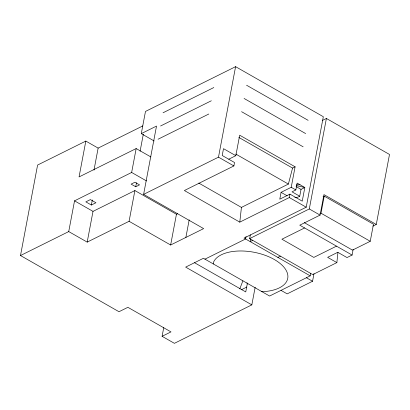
<?xml version="1.0" encoding="UTF-8"?>
<svg xmlns="http://www.w3.org/2000/svg" width="410" height="410" viewBox="0 0 410 410"><rect width="100%" height="100%" fill="white"/><g stroke="black" fill="none" stroke-linecap="round" stroke-linejoin="round"><path stroke-width="0.61" d="M250.361 234.827L249.649 238.599L312.748 274.592L336.866 262.61L337.937 252.514M235.822 155.692L223.506 148.671L222.215 155.498L234.53 162.524L233.884 165.937L184.387 190.532L239.794 222.138L241.428 207.404L288.389 184.07L292.561 168.069L295.097 166.808L239.691 135.203L235.822 155.692L228.785 159.188M213.374 263.963L213.61 262A38.079 19.439 10.7 0 1 274.223 259.458A38.079 19.439 10.7 0 1 265.29 291.479L261.59 291.469M255.153 287.266L251.827 304.866L174.409 343.334L162.093 336.313L170.98 331.895L127.884 307.315L119.002 311.728L20.5 255.538L37.597 165.046L85.828 141.081L98.139 148.107L142.829 125.901M20.5 255.538L68.731 231.573L74.538 200.844L131.651 172.461L136.166 148.558L150.9 156.963M85.828 141.081L79.053 176.935L136.166 148.558M93.982 170.124L98.139 148.107M91.368 205.026L95.94 202.755L90.4 199.593L85.828 201.863L91.368 205.026L92.317 200.018M68.731 231.573L87.197 242.11L93.003 211.375L134.89 190.563L176.443 214.271L177.571 213.707M154.18 140.994L141.286 133.639L145.478 111.443L235.591 66.666L323.321 116.712L306.219 207.199L244.032 238.102L310.211 275.853L310.688 273.342M140.107 151.193L143.315 134.208M87.197 242.11L129.083 221.297L134.89 190.563M135.736 186.765L139.538 184.874L134.926 182.24L131.118 184.131L135.736 186.765L136.484 182.778M129.083 221.297L170.637 245.001L203.637 228.606L143.613 194.366L156.517 126.07L141.286 133.639M170.637 245.001L176.443 214.271M162.093 336.313L163.739 327.616M185.868 237.436L189.184 219.873M143.613 194.366L218.494 157.158L235.591 66.666M246.046 236.467L245.57 238.979L204.954 259.161M250.664 239.097L250.187 241.613L252.724 240.352M247.409 283.131L245.749 291.935L194.524 262.718M295.097 166.808L291.228 187.298L281.07 192.346L279.784 199.173L289.937 194.13L302.247 201.151L304.83 187.493L297.132 183.101L295.846 189.933L292.038 191.824L299.731 196.216L301.022 189.384L304.83 187.493L296.353 185.653M239.794 222.138L289.291 197.543L289.937 194.13M249.649 238.599L309.299 208.957L326.396 118.464L389.5 154.462L376.272 224.465L372.895 226.141M353.148 249.454L352.093 255.046L299.766 225.192L320.072 215.101L323.946 194.612L376.272 224.465M319.841 213.764L320.989 213.195L324.213 196.123L373.464 224.219L370.24 241.29L352.472 250.12L304.328 222.656M281.019 290.357L287.174 293.873L312.558 281.26L313.988 273.711M239.768 288.876L242.904 280.819M163.057 112.765L213.82 87.54M160.556 125.998L211.319 100.773M158.055 139.231L208.823 114.006M322.383 120.458L326.396 118.464M299.731 196.216L297.194 197.476L294.785 197.266M323.07 196.692L324.213 196.123M304.594 227.945L281.921 239.214L313.819 257.408L336.492 246.143M277.893 257.418L280.43 256.158M241.321 289.783L246.835 287.041M310.211 275.853L269.595 296.035L203.416 258.285L185.648 267.115L251.827 304.866M352.093 255.046L347.019 257.567L337.784 252.299L327.631 257.342L336.866 262.61M296.379 184.889L300.043 184.761M246.574 85.229L308.141 120.345M244.078 98.461L305.64 133.578M241.577 111.689L303.139 146.811M238.815 137.411L292.561 168.069M296.076 186.565L301.022 189.384M235.75 154.042L288.389 184.07M291.228 187.298L295.846 189.933M320.989 213.195L370.24 241.29M281.07 192.346L287.118 195.796M218.494 157.158L233.884 165.937M289.291 197.543L306.219 207.199M309.299 208.957L320.072 215.101M198.763 183.065L241.428 207.404M131.651 172.461L146.524 180.948M306.403 277.744L312.558 281.26M74.538 200.844L93.003 211.375M246.928 282.895L247.45 284.002"/></g></svg>
